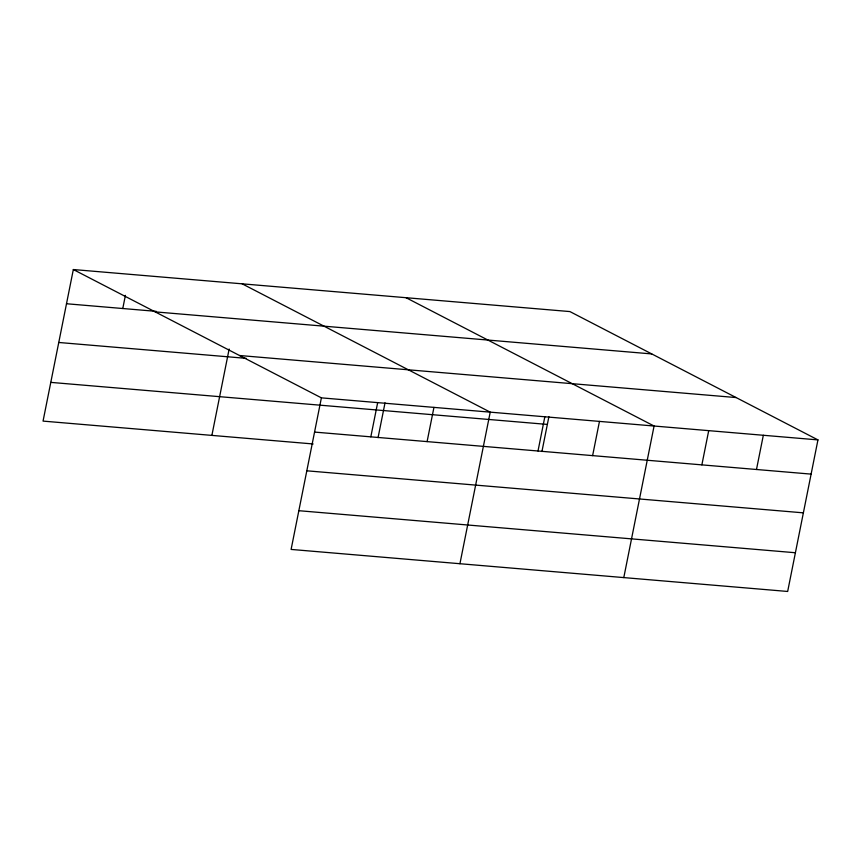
<?xml version="1.0" encoding="UTF-8"?>
<svg xmlns="http://www.w3.org/2000/svg" width="861" height="861" viewBox="0 0 861 861"><rect width="100%" height="100%" fill="white"/><g stroke="black" fill="none" stroke-linecap="round" stroke-linejoin="round"><path stroke-width="1.29" d="M73.336 269.536L321.39 397.857L291.104 549.426L787.664 591.464L817.95 439.896L569.896 311.574L73.336 269.536L43.05 421.104L313.135 443.964M122.779 308.518L125.405 295.355M211.881 435.397L229.144 349.028M370.822 436.839L377.667 402.625M378.065 437.646L385.028 402.819M427.099 441.607L433.944 407.382M459.935 563.718L490.221 412.15L242.167 283.829M538.007 451.003L544.841 416.778M541.935 451.53L548.898 416.692M592.626 455.62L599.46 421.406M623.794 577.591L654.08 426.023L406.037 297.702M701.866 464.875L708.711 430.651M756.485 469.493L763.33 435.279M66.501 303.75L156.271 311.359M155.195 311.876L651.755 353.925M239.53 355.507L736.09 397.556M58.763 342.474L246.246 358.348M321.39 397.857L817.95 439.896M50.788 382.381L547.348 424.419M314.545 432.082L811.116 474.12M306.807 470.806L803.378 512.844M298.842 510.702L795.403 552.74"/></g></svg>
